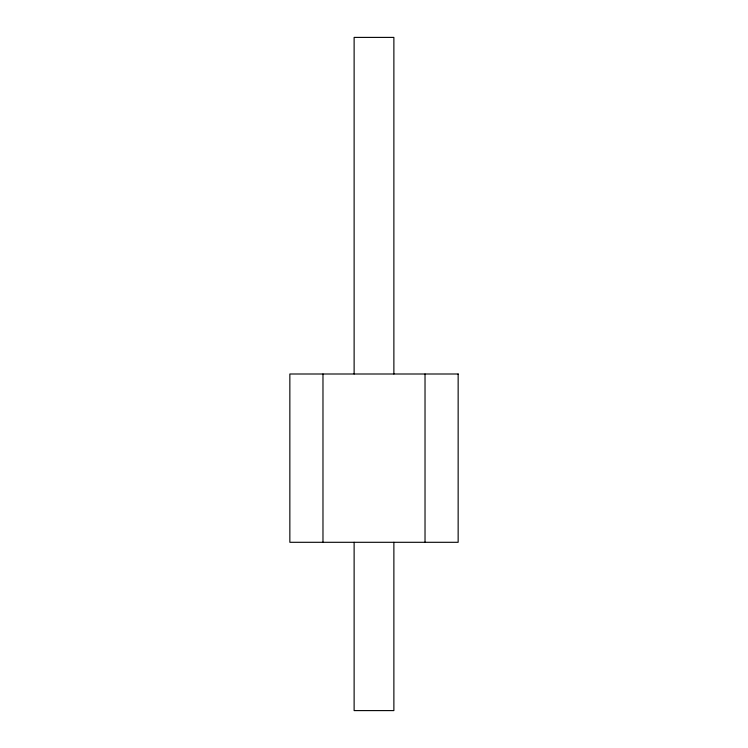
<?xml version="1.0" encoding="UTF-8"?>
<svg xmlns="http://www.w3.org/2000/svg" width="748" height="748" viewBox="0 0 748 748"><rect width="100%" height="100%" fill="white"/><g stroke="black" fill="none" stroke-linecap="round" stroke-linejoin="round"><path stroke-width="1.12" d="M425.023 374L425.023 542.3M393.878 374L393.878 37.4L354.122 37.4L354.122 374M393.878 542.3L393.878 710.6L354.122 710.6L354.122 542.3M322.977 374L322.977 542.3M458.15 374L289.85 374L289.85 542.3L458.15 542.3L458.15 374"/></g></svg>
